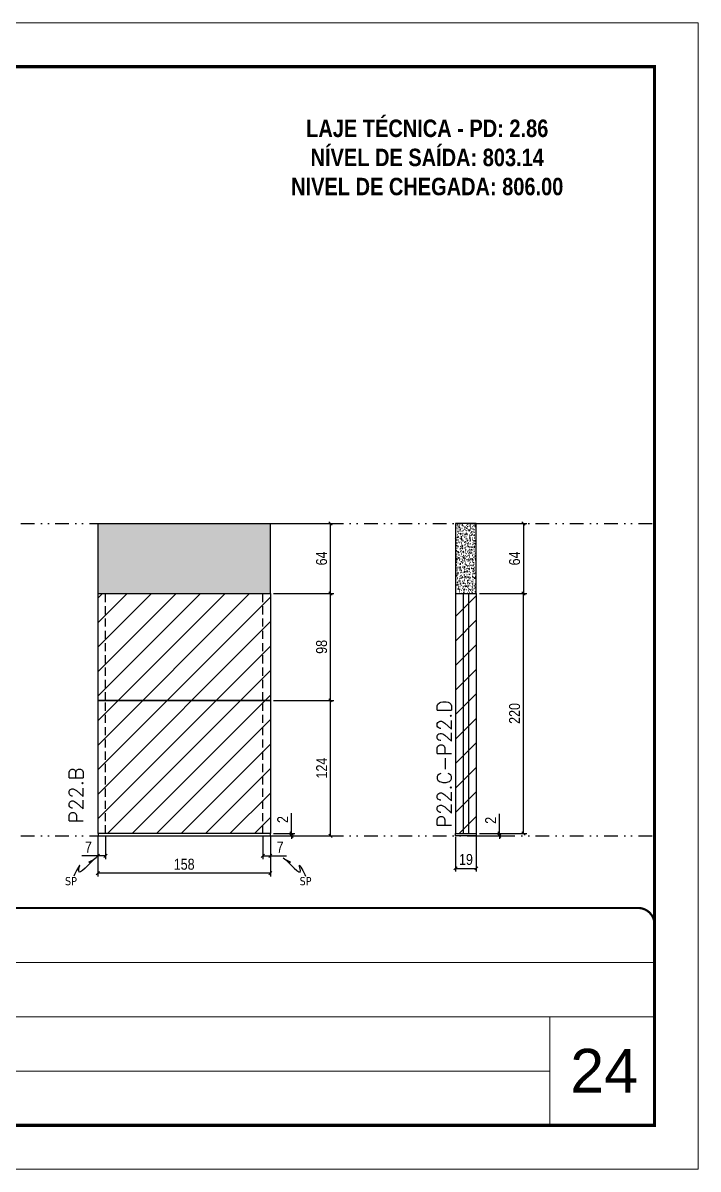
# Model space of a CAD drawing. Extents: x 808 to 7089, y -98 to 17032.
# Drawn here: x 6443 to 7062, y 10240 to 11290 of the extents above; entities that cross this region are included whole.
import ezdxf

# ---------------------------------------------------------------- set-up
doc = ezdxf.new("R2010")
doc.units = 0
for name, pattern in [('CONTINUO', [0]), ('DASHED', [0.75, 0.5, -0.25]), ('DIVIDE2', [0.625, 0.25, -0.125, 0, -0.125, 0, -0.125]), ('HIDDEN', [0.375, 0.25, -0.125])]:
    doc.linetypes.add(name, pattern=pattern)
for name, color, linetype, lineweight in [('CARIMBO', 255, 'Continuous', 9), ('Folhas', 255, 'Continuous', 9), ('REAPROVEITAMENTO', 251, 'Continuous', 9), ('SARRAFO DE PRESSAO', 251, 'DASHED', 9), ('Texto Seção', 7, 'Continuous', 15)]:
    doc.layers.add(name, color=color, linetype=linetype, lineweight=lineweight)
for name, color, linetype in [('COTA', 241, 'Continuous'), ('NOMENCLATURA', 7, 'Continuous'), ('Nível', 160, 'Continuous'), ('Painéis', 200, 'Continuous'), ('SARR_2.2x7', 40, 'Continuous'), ('Sarrafo de Pressão', 42, 'HIDDEN'), ('texto', 7, 'Continuous')]:
    doc.layers.add(name, color=color, linetype=linetype)
doc.styles.add('ARIAL', font='arial.ttf')
doc.styles.add('COTA TECNICA', font='techl___.ttf', dxfattribs={"height": 10})
doc.styles.add('COTA TECNICA-50', font='techl___.ttf', dxfattribs={"height": 10})
doc.styles.add('REGUA-120', font='ROMANS.shx', dxfattribs={"height": 15})
doc.styles.add('ROMANC', font='techb___.ttf', dxfattribs={"height": 2.5})
doc.styles.get("Standard").update_dxf_attribs({"font": 'arial.ttf'})
doc.dimstyles.new('COTA PAINEL-50', dxfattribs={"dimtxt": 10, "dimasz": 3, "dimexe": 3, "dimexo": 3, "dimgap": 3, "dimtad": 1, "dimdec": 1, "dimzin": 12, "dimdsep": 46, "dimtxsty": 'COTA TECNICA-50', "dimblk1": 'OBLIQUE', "dimblk2": 'OBLIQUE', "dimsah": 1, "dimcen": 0.9, "dimclrd": 4, "dimclre": 4, "dimclrt": 240, "dimadec": 1, "dimazin": 3, "dimtfac": 1, "dimtdec": 1, "dimtmove": 0, "dimatfit": 3, "dimfxl": 1, "dimtolj": 1, "dimtzin": 12, "dimarcsym": 0})
doc.dimstyles.new('PAINEL', dxfattribs={"dimtxt": 10, "dimasz": 3, "dimexe": 3, "dimexo": 3, "dimgap": 3, "dimtad": 1, "dimdec": 1, "dimzin": 12, "dimdsep": 46, "dimtxsty": 'COTA TECNICA', "dimblk1": 'OBLIQUE', "dimblk2": 'OBLIQUE', "dimsah": 1, "dimcen": 0.9, "dimclrd": 4, "dimclre": 4, "dimclrt": 240, "dimadec": 1, "dimazin": 3, "dimtfac": 1, "dimtdec": 1, "dimtmove": 0, "dimatfit": 3, "dimfxl": 1, "dimtolj": 1, "dimtzin": 12, "dimarcsym": 0})
doc.dimstyles.get("Standard").update_dxf_attribs({"dimtxt": 0.18, "dimasz": 0.18, "dimexe": 0.18, "dimexo": 0.0625, "dimgap": 0.09, "dimtad": 0, "dimtih": 1, "dimtoh": 1, "dimdec": 4, "dimzin": 0, "dimdsep": 46, "dimtxsty": 'Standard', "dimcen": 0.09, "dimadec": 0, "dimazin": 0, "dimtfac": 1, "dimtdec": 4, "dimtofl": 0, "dimtmove": 0, "dimatfit": 3, "dimfxl": 1, "dimtolj": 1, "dimtzin": 0, "dimarcsym": 0})

# ---------------------------------------------------------------- blocks, each defined once
blk = doc.blocks.new('9999999999')
at = {"color": 30, "linetype": 'CONTINUO'}
for p, q in [((98564.6, 34379.6), (99584, 34379.6)), ((98564.6, 34329.8), (99488, 34329.8)), ((99584, 34329.8), (99488, 34329.8)), ((99488, 34329.8), (99488, 34230.2)), ((98564.6, 34280), (99488, 34280))]:
    blk.add_line(p, q, dxfattribs=at)
at = {"color": 30, "linetype": 'CONTINUO', "const_width": 2}
blk.add_lwpolyline([(99584, 34230.2), (99584, 34414.4, 0.414214), (99569, 34429.4), (98229, 34429.4, 0.414214), (98214, 34414.4), (98214, 34245.2, 0.414214), (98229, 34230.2), (99584, 34230.2)], format="xyb", dxfattribs=at)
at = {"layer": 'Folhas'}
blk.add_lwpolyline([(98139, 34190.2), (99624, 34190.2), (99624, 35240.2), (98139, 35240.2)], close=True, dxfattribs=at)
at = {"layer": 'Folhas', "color": 30, "const_width": 3}
blk.add_lwpolyline([(98214, 34230.2), (99584, 34230.2), (99584, 35200.2), (98214, 35200.2)], close=True, dxfattribs=at)
blk = doc.blocks.new('_Oblique')
at = {"color": 0, "linetype": 'ByBlock', "lineweight": -2}
blk.add_line((-0.5, -0.5), (0.5, 0.5), dxfattribs=at)
blk = doc.blocks.new('*D765')
at = {"layer": 'COTA', "color": 4, "lineweight": -2, "transparency": 16777216}
for p, q in [((6511.6, 10544), (6511.6, 10507.7)), ((6669.6, 10544), (6669.6, 10507.7)), ((6669.6, 10510.7), (6511.6, 10510.7))]:
    blk.add_line(p, q, dxfattribs=at)
at = {"layer": 'Defpoints', "color": 0, "transparency": 16777216}
for p in [(6511.6, 10547), (6669.6, 10547), (6511.6, 10510.7)]:
    blk.add_point(p, dxfattribs=at)
at = {"layer": 'COTA', "color": 4, "lineweight": -2, "transparency": 16777216, "xscale": 3, "yscale": 3, "zscale": 3, "rotation": 180}
blk.add_blockref('_Oblique', (6511.6, 10510.7), dxfattribs=at)
at = {"layer": 'COTA', "color": 4, "lineweight": -2, "transparency": 16777216, "xscale": 3, "yscale": 3, "zscale": 3}
blk.add_blockref('_Oblique', (6669.6, 10510.7), dxfattribs=at)
at = {"layer": 'COTA', "color": 240, "transparency": 16777216, "insert": (6590.6, 10518.8), "char_height": 10, "attachment_point": 5, "style": 'COTA TECNICA'}
blk.add_mtext('\\A1;158', dxfattribs=at)
blk = doc.blocks.new('*D766')
at = {"layer": 'COTA', "color": 4, "lineweight": -2, "transparency": 16777216}
for p, q in [((6662.6, 10544), (6662.6, 10523.5)), ((6669.6, 10542), (6669.6, 10523.5)), ((6662.6, 10526.5), (6669.6, 10526.5)), ((6669.6, 10526.5), (6684.4, 10526.5))]:
    blk.add_line(p, q, dxfattribs=at)
at = {"layer": 'Defpoints', "color": 0, "transparency": 16777216}
for p in [(6662.6, 10547), (6669.6, 10545), (6669.6, 10526.5)]:
    blk.add_point(p, dxfattribs=at)
at = {"layer": 'COTA', "color": 4, "lineweight": -2, "transparency": 16777216, "xscale": 3, "yscale": 3, "zscale": 3, "rotation": 180}
blk.add_blockref('_Oblique', (6662.6, 10526.5), dxfattribs=at)
at = {"layer": 'COTA', "color": 4, "lineweight": -2, "transparency": 16777216, "xscale": 3, "yscale": 3, "zscale": 3}
blk.add_blockref('_Oblique', (6669.6, 10526.5), dxfattribs=at)
at = {"layer": 'COTA', "color": 240, "transparency": 16777216, "insert": (6678.5, 10534.6), "char_height": 10, "attachment_point": 5, "style": 'COTA TECNICA-50'}
blk.add_mtext('\\A1;7', dxfattribs=at)
blk = doc.blocks.new('*D767')
at = {"layer": 'COTA', "color": 4, "lineweight": -2, "transparency": 16777216}
for p, q in [((6511.6, 10542), (6511.6, 10523.5)), ((6518.6, 10544), (6518.6, 10523.5)), ((6511.6, 10526.5), (6496.9, 10526.5)), ((6518.6, 10526.5), (6511.6, 10526.5))]:
    blk.add_line(p, q, dxfattribs=at)
at = {"layer": 'Defpoints', "color": 0, "transparency": 16777216}
for p in [(6511.6, 10545), (6518.6, 10547), (6511.6, 10526.5)]:
    blk.add_point(p, dxfattribs=at)
at = {"layer": 'COTA', "color": 4, "lineweight": -2, "transparency": 16777216, "xscale": 3, "yscale": 3, "zscale": 3, "rotation": 180}
blk.add_blockref('_Oblique', (6511.6, 10526.5), dxfattribs=at)
at = {"layer": 'COTA', "color": 4, "lineweight": -2, "transparency": 16777216, "xscale": 3, "yscale": 3, "zscale": 3}
blk.add_blockref('_Oblique', (6518.6, 10526.5), dxfattribs=at)
at = {"layer": 'COTA', "color": 240, "transparency": 16777216, "insert": (6502.8, 10534.6), "char_height": 10, "attachment_point": 5, "style": 'COTA TECNICA-50'}
blk.add_mtext('\\A1;7', dxfattribs=at)
blk = doc.blocks.new('*D768')
at = {"layer": 'COTA', "color": 4, "linetype": 'ByBlock', "lineweight": -2, "transparency": 16777216}
for p, q in [((6672.6, 10669), (6727.7, 10669)), ((6724.7, 10545), (6724.7, 10669)), ((6672.6, 10545), (6727.7, 10545))]:
    blk.add_line(p, q, dxfattribs=at)
at = {"layer": 'Defpoints', "color": 0, "linetype": 'ByBlock', "transparency": 16777216}
for p in [(6669.6, 10669), (6724.7, 10669), (6669.6, 10545)]:
    blk.add_point(p, dxfattribs=at)
at = {"layer": 'COTA', "color": 4, "linetype": 'ByBlock', "lineweight": -2, "transparency": 16777216, "xscale": 3, "yscale": 3, "zscale": 3}
for p, rotation in [((6724.7, 10669), 90), ((6724.7, 10545), 270)]:
    blk.add_blockref('_Oblique', p, dxfattribs=dict(at, rotation=rotation))
at = {"layer": 'COTA', "color": 240, "linetype": 'ByBlock', "transparency": 16777216, "insert": (6716.6, 10607), "char_height": 10, "attachment_point": 5, "rotation": 90, "style": 'COTA TECNICA'}
blk.add_mtext('\\A1;124', dxfattribs=at)
blk = doc.blocks.new('*D769')
at = {"layer": 'COTA', "color": 4, "lineweight": -2, "transparency": 16777216}
for p, q in [((6688.9, 10547), (6688.9, 10565.8)), ((6672.6, 10547), (6691.9, 10547)), ((6672.6, 10545), (6691.9, 10545)), ((6688.9, 10545), (6688.9, 10547)), ((6688.9, 10545), (6688.9, 10542))]:
    blk.add_line(p, q, dxfattribs=at)
at = {"layer": 'Defpoints', "color": 0, "transparency": 16777216}
for p in [(6669.6, 10547), (6669.6, 10545), (6688.9, 10545)]:
    blk.add_point(p, dxfattribs=at)
at = {"layer": 'COTA', "color": 4, "lineweight": -2, "transparency": 16777216, "xscale": 3, "yscale": 3, "zscale": 3}
for p, rotation in [((6688.9, 10547), 270), ((6688.9, 10545), 90)]:
    blk.add_blockref('_Oblique', p, dxfattribs=dict(at, rotation=rotation))
at = {"layer": 'COTA', "color": 240, "transparency": 16777216, "insert": (6680.9, 10559.8), "char_height": 10, "attachment_point": 5, "rotation": 90, "style": 'COTA TECNICA-50'}
blk.add_mtext('\\A1;2', dxfattribs=at)
blk = doc.blocks.new('*D770')
at = {"layer": 'COTA', "color": 4, "linetype": 'ByBlock', "lineweight": -2, "transparency": 16777216}
for p, q in [((6672.6, 10669), (6727.7, 10669)), ((6724.7, 10545), (6724.7, 10669)), ((6672.6, 10545), (6727.7, 10545))]:
    blk.add_line(p, q, dxfattribs=at)
at = {"layer": 'Defpoints', "color": 0, "linetype": 'ByBlock', "transparency": 16777216}
for p in [(6669.6, 10669), (6724.7, 10669), (6669.6, 10545)]:
    blk.add_point(p, dxfattribs=at)
at = {"layer": 'COTA', "color": 4, "linetype": 'ByBlock', "lineweight": -2, "transparency": 16777216, "xscale": 3, "yscale": 3, "zscale": 3}
for p, rotation in [((6724.7, 10669), 90), ((6724.7, 10545), 270)]:
    blk.add_blockref('_Oblique', p, dxfattribs=dict(at, rotation=rotation))
at = {"layer": 'COTA', "color": 240, "linetype": 'ByBlock', "transparency": 16777216, "insert": (6716.6, 10607), "char_height": 10, "attachment_point": 5, "rotation": 90, "style": 'COTA TECNICA'}
blk.add_mtext('\\A1;124', dxfattribs=at)
blk = doc.blocks.new('*D771')
at = {"layer": 'COTA', "color": 4, "lineweight": -2, "transparency": 16777216}
for p, q in [((6672.6, 10767), (6727.7, 10767)), ((6724.7, 10669), (6724.7, 10767)), ((6672.6, 10669), (6727.7, 10669))]:
    blk.add_line(p, q, dxfattribs=at)
at = {"layer": 'Defpoints', "color": 0, "transparency": 16777216}
for p in [(6669.6, 10767), (6724.7, 10767), (6669.6, 10669)]:
    blk.add_point(p, dxfattribs=at)
at = {"layer": 'COTA', "color": 4, "lineweight": -2, "transparency": 16777216, "xscale": 3, "yscale": 3, "zscale": 3}
for p, rotation in [((6724.7, 10767), 90), ((6724.7, 10669), 270)]:
    blk.add_blockref('_Oblique', p, dxfattribs=dict(at, rotation=rotation))
at = {"layer": 'COTA', "color": 240, "transparency": 16777216, "insert": (6716.6, 10718), "char_height": 10, "attachment_point": 5, "rotation": 90, "style": 'COTA TECNICA-50'}
blk.add_mtext('\\A1;98', dxfattribs=at)
blk = doc.blocks.new('*D772')
at = {"layer": 'COTA', "color": 4, "lineweight": -2, "transparency": 16777216}
for p, q in [((6638.6, 10831), (6727.7, 10831)), ((6724.7, 10767), (6724.7, 10831)), ((6672.6, 10767), (6727.7, 10767))]:
    blk.add_line(p, q, dxfattribs=at)
at = {"layer": 'Defpoints', "color": 0, "transparency": 16777216}
for p in [(6635.6, 10831), (6724.7, 10831), (6669.6, 10767)]:
    blk.add_point(p, dxfattribs=at)
at = {"layer": 'COTA', "color": 4, "lineweight": -2, "transparency": 16777216, "xscale": 3, "yscale": 3, "zscale": 3}
for p, rotation in [((6724.7, 10831), 90), ((6724.7, 10767), 270)]:
    blk.add_blockref('_Oblique', p, dxfattribs=dict(at, rotation=rotation))
at = {"layer": 'COTA', "color": 240, "transparency": 16777216, "insert": (6716.6, 10799), "char_height": 10, "attachment_point": 5, "rotation": 90, "style": 'COTA TECNICA-50'}
blk.add_mtext('\\A1;64', dxfattribs=at)
blk = doc.blocks.new('*D773')
at = {"layer": 'COTA', "color": 4, "lineweight": -2, "transparency": 16777216}
for p, q in [((6839.4, 10544), (6839.4, 10512.1)), ((6858.4, 10544), (6858.4, 10512.1)), ((6839.4, 10515.1), (6858.4, 10515.1))]:
    blk.add_line(p, q, dxfattribs=at)
at = {"layer": 'Defpoints', "color": 0, "transparency": 16777216}
for p in [(6839.4, 10547), (6858.4, 10547), (6858.4, 10515.1)]:
    blk.add_point(p, dxfattribs=at)
at = {"layer": 'COTA', "color": 4, "lineweight": -2, "transparency": 16777216, "xscale": 3, "yscale": 3, "zscale": 3, "rotation": 180}
blk.add_blockref('_Oblique', (6839.4, 10515.1), dxfattribs=at)
at = {"layer": 'COTA', "color": 4, "lineweight": -2, "transparency": 16777216, "xscale": 3, "yscale": 3, "zscale": 3}
blk.add_blockref('_Oblique', (6858.4, 10515.1), dxfattribs=at)
at = {"layer": 'COTA', "color": 240, "transparency": 16777216, "insert": (6848.9, 10523.2), "char_height": 10, "attachment_point": 5, "style": 'COTA TECNICA'}
blk.add_mtext('\\A1;19', dxfattribs=at)
blk = doc.blocks.new('*D774')
at = {"layer": 'COTA', "color": 4, "lineweight": -2, "transparency": 16777216}
for p, q in [((6879.5, 10547), (6879.5, 10565.1)), ((6861.4, 10547), (6882.5, 10547)), ((6861.4, 10545), (6882.5, 10545)), ((6879.5, 10545), (6879.5, 10547)), ((6879.5, 10545), (6879.5, 10542))]:
    blk.add_line(p, q, dxfattribs=at)
at = {"layer": 'Defpoints', "color": 0, "transparency": 16777216}
for p in [(6858.4, 10547), (6858.4, 10545), (6879.5, 10547)]:
    blk.add_point(p, dxfattribs=at)
at = {"layer": 'COTA', "color": 4, "lineweight": -2, "transparency": 16777216, "xscale": 3, "yscale": 3, "zscale": 3}
for p, rotation in [((6879.5, 10547), 270), ((6879.5, 10545), 90)]:
    blk.add_blockref('_Oblique', p, dxfattribs=dict(at, rotation=rotation))
at = {"layer": 'COTA', "color": 240, "transparency": 16777216, "insert": (6871.5, 10559.1), "char_height": 10, "attachment_point": 5, "rotation": 90, "style": 'COTA TECNICA-50'}
blk.add_mtext('\\A1;2', dxfattribs=at)
blk = doc.blocks.new('*D790')
at = {"layer": 'COTA', "color": 4, "linetype": 'ByBlock', "lineweight": -2, "transparency": 16777216}
for p, q in [((6861.4, 10831), (6904.6, 10831)), ((6901.6, 10831), (6901.6, 10767)), ((6861.4, 10767), (6904.6, 10767))]:
    blk.add_line(p, q, dxfattribs=at)
at = {"layer": 'Defpoints', "color": 0, "linetype": 'ByBlock', "transparency": 16777216}
for p in [(6858.4, 10831), (6858.4, 10767), (6901.6, 10767)]:
    blk.add_point(p, dxfattribs=at)
at = {"layer": 'COTA', "color": 4, "linetype": 'ByBlock', "lineweight": -2, "transparency": 16777216, "xscale": 3, "yscale": 3, "zscale": 3}
for p, rotation in [((6901.6, 10831), 90), ((6901.6, 10767), 270)]:
    blk.add_blockref('_Oblique', p, dxfattribs=dict(at, rotation=rotation))
at = {"layer": 'COTA', "color": 240, "linetype": 'ByBlock', "transparency": 16777216, "insert": (6893.5, 10799), "char_height": 10, "attachment_point": 5, "rotation": 90, "style": 'COTA TECNICA'}
blk.add_mtext('\\A1;64', dxfattribs=at)
blk = doc.blocks.new('*D791')
at = {"layer": 'COTA', "color": 4, "lineweight": -2, "transparency": 16777216}
for p, q in [((6861.4, 10767), (6904.6, 10767)), ((6901.6, 10547), (6901.6, 10767)), ((6861.4, 10547), (6904.6, 10547))]:
    blk.add_line(p, q, dxfattribs=at)
at = {"layer": 'Defpoints', "color": 0, "transparency": 16777216}
for p in [(6858.4, 10767), (6901.6, 10767), (6858.4, 10547)]:
    blk.add_point(p, dxfattribs=at)
at = {"layer": 'COTA', "color": 4, "lineweight": -2, "transparency": 16777216, "xscale": 3, "yscale": 3, "zscale": 3}
for p, rotation in [((6901.6, 10767), 90), ((6901.6, 10547), 270)]:
    blk.add_blockref('_Oblique', p, dxfattribs=dict(at, rotation=rotation))
at = {"layer": 'COTA', "color": 240, "transparency": 16777216, "insert": (6893.5, 10657), "char_height": 10, "attachment_point": 5, "rotation": 90, "style": 'COTA TECNICA-50'}
blk.add_mtext('\\A1;220', dxfattribs=at)

msp = doc.modelspace()

# ---------------------------------------------------------------- hatches: boundary and pattern name
at = {"layer": 'COTA', "linetype": 'ByBlock'}
h = msp.add_hatch(dxfattribs=at)
h.set_pattern_fill('AR-CONC', color=256, scale=0.03)
h.set_pattern_definition([(50, (-1867.458, 6719.023), (5.46554, -0.4781726), [0.5715, -6.2865]), (355, (-1867.458, 6719.023), (-1.0573026, 5.7317054), [0.4572, -5.0292175]), (100.451445, (-1867.0027, 6718.983), (4.4082374, 5.2535326), [0.4857003, -5.3427073]), (46.1842, (-1867.458, 6720.547), (8.132371, -1.26127), [0.85725, -9.42975]), (96.63556, (-1866.7804, 6720.442), (7.122124, 7.422784), [0.728551, -8.014068]), (351.18415, (-1867.458, 6720.547), (7.122124, 7.422784), [0.685799, -7.543792]), (21, (-1866.696, 6720.166), (4.5484317, -3.067956), [0.5715, -6.2865]), (326, (-1866.696, 6720.166), (1.854061, 5.525639), [0.4572, -5.0292]), (71.451445, (-1866.317, 6719.9104), (6.4024926, 2.457683), [0.4857003, -5.342698]), (37.5, (-1867.4581, 6719.023), (0.0926581, 2.53665117), [0, -4.96824, 0, -5.1054, 0, -5.04825]), (7.5, (-1867.458, 6719.023), (2.0045899, 3.00541724), [0, -2.91084, 0, -4.85394, 0, -1.92405]), (327.5, (-1869.1574, 6719.023), (4.06771786, -0.1718623), [0, -1.905, 0, -5.9436, 0, -7.8867]), (317.5, (-1869.9194, 6719.023), (4.4438754, 0.7627947), [0, -2.4765, 0, -3.94716, 0, -5.6007])])
h.paths.add_polyline_path([(6511.63, 10831.02), (6511.63, 10767.02), (6669.63, 10767.02), (6669.63, 10831.02)])
h = msp.add_hatch(dxfattribs=at)
h.set_pattern_fill('AR-CONC', color=256, scale=0.03)
h.set_pattern_definition([(50, (-2249.7666, 6683.047), (5.46554, -0.4781726), [0.5715, -6.2865]), (355, (-2249.7666, 6683.047), (-1.0573026, 5.7317054), [0.4572, -5.0292175]), (100.451445, (-2249.311, 6683.007), (4.4082374, 5.2535326), [0.4857003, -5.3427073]), (46.1842, (-2249.7666, 6684.571), (8.132371, -1.26127), [0.85725, -9.42975]), (96.63556, (-2249.089, 6684.466), (7.122124, 7.422784), [0.728551, -8.014068]), (351.18415, (-2249.767, 6684.571), (7.122124, 7.422784), [0.685799, -7.543792]), (21, (-2249.0046, 6684.19), (4.5484317, -3.067956), [0.5715, -6.2865]), (326, (-2249.0046, 6684.19), (1.854061, 5.525639), [0.4572, -5.0292]), (71.451445, (-2248.6256, 6683.9343), (6.4024926, 2.457683), [0.4857003, -5.342698]), (37.5, (-2249.7666, 6683.047), (0.0926581, 2.53665117), [0, -4.96824, 0, -5.1054, 0, -5.04825]), (7.5, (-2249.7666, 6683.047), (2.0045899, 3.00541724), [0, -2.91084, 0, -4.85394, 0, -1.92405]), (327.5, (-2251.466, 6683.047), (4.06771786, -0.1718623), [0, -1.905, 0, -5.9436, 0, -7.8867]), (317.5, (-2252.228, 6683.047), (4.4438754, 0.7627947), [0, -2.4765, 0, -3.94716, 0, -5.6007])])
h.paths.add_polyline_path([(6858.36, 10831.04), (6839.36, 10831.04), (6839.36, 10767.02), (6858.36, 10767.02)])
at = {"layer": 'REAPROVEITAMENTO', "linetype": 'ByBlock'}
h = msp.add_hatch(dxfattribs=at)
h.set_pattern_fill('ANSI31', color=256, scale=5, style=2)
h.set_pattern_definition([(45, (2921.454, 1492.612), (-11.22532, 11.22532), [])])
h.paths.add_polyline_path([(6669.63, 10767.02), (6511.63, 10767.02), (6511.63, 10547.02), (6669.63, 10547.02)])
at = {"layer": 'REAPROVEITAMENTO'}
h = msp.add_hatch(dxfattribs=at)
h.set_pattern_fill('ANSI31', color=256, scale=5)
h.paths.add_polyline_path([(6858.36, 10767.02), (6839.36, 10767.02), (6839.36, 10547.02), (6858.36, 10547.02)])

# ---------------------------------------------------------------- linework, layer by layer
at = {"layer": 'COTA', "linetype": 'ByBlock'}
for p, q in [((6511.63, 10831.02), (6511.63, 10831.02)), ((6511.63, 10767.02), (6511.63, 10831.02)), ((6511.63, 10831.02), (6669.63, 10831.02)), ((6669.63, 10767.02), (6669.63, 10831.02))]:
    msp.add_line(p, q, dxfattribs=at)
msp.add_lwpolyline([(6839.36, 10767.02), (6858.36, 10767.02), (6858.36, 10831.04), (6839.36, 10831.04)], close=True, dxfattribs=at)
at = {"layer": 'Nível', "color": 4, "linetype": 'DIVIDE2', "ltscale": 50}
for p, q in [((6000.71, 10831.02), (7021.67, 10831.02)), ((6000.71, 10545.02), (7021.67, 10545.02))]:
    msp.add_line(p, q, dxfattribs=at)
at = {"layer": 'Painéis'}
for p, q in [((6839.36, 10767.02), (6839.36, 10547.02)), ((6839.36, 10767.02), (6858.36, 10767.02)), ((6858.36, 10767.02), (6858.36, 10547.02)), ((6839.36, 10547.02), (6858.36, 10547.02)), ((6839.36, 10547.02), (6858.36, 10547.02)), ((6839.36, 10545.02), (6839.36, 10547.02)), ((6858.36, 10545.02), (6839.36, 10545.02)), ((6858.36, 10547.02), (6858.36, 10545.02))]:
    msp.add_line(p, q, dxfattribs=at)
for points in [[(6511.63, 10767.02), (6669.63, 10767.02), (6669.63, 10669.02), (6511.63, 10669.02)], [(6511.63, 10669.02), (6669.63, 10669.02), (6669.63, 10547.02), (6511.63, 10547.02)], [(6511.63, 10545.02), (6669.63, 10545.02), (6669.63, 10547.02), (6511.63, 10547.02)]]:
    msp.add_lwpolyline(points, close=True, dxfattribs=at)
at = {"layer": 'SARR_2.2x7'}
for p, q in [((6846.36, 10767.02), (6846.36, 10547.02)), ((6851.36, 10767.02), (6851.36, 10547.02))]:
    msp.add_line(p, q, dxfattribs=at)
at = {"layer": 'Sarrafo de Pressão', "ltscale": 30}
for p, q in [((6518.63, 10669.02), (6518.63, 10767.02)), ((6662.63, 10669.02), (6662.63, 10767.02)), ((6518.63, 10547.02), (6518.63, 10669.02)), ((6662.63, 10547.02), (6662.63, 10669.02))]:
    msp.add_line(p, q, dxfattribs=at)

# ---------------------------------------------------------------- block references
at = {"layer": 'SARRAFO DE PRESSAO', "color": 6, "linetype": 'ByBlock'}
msp.add_blockref('9999999999', (-92562.31, -23950.6), dxfattribs=at)

# ---------------------------------------------------------------- texts
at = {"layer": 'CARIMBO', "style": 'ARIAL'}
msp.add_text('24', height=40, dxfattribs=at).set_placement((6944.53, 10309.75))
at = {"layer": 'NOMENCLATURA', "color": 2, "insert": (6813.41, 11227.74), "char_height": 16, "attachment_point": 2, "style": 'ROMANC'}
msp.add_mtext_dynamic_manual_height_columns('\\PLAJE TÉCNICA - PD: 2.86\\PNÍVEL DE SAÍDA: 803.14\\PNIVEL DE CHEGADA: 806.00', width=328.3607, gutter_width=1, heights=[0], dxfattribs=at)
at = {"layer": 'texto', "color": 0, "char_height": 7.5, "attachment_point": 5}
for insert in [(6486.85, 10503.34), (6701.88, 10503.34)]:
    msp.add_mtext('{\\fTahoma|b0|i0|c0|p34;\\C4;SP}', dxfattribs=dict(at, insert=insert))
at = {"layer": 'Texto Seção', "char_height": 13, "width": 285.3299, "attachment_point": 7, "rotation": 90, "style": 'REGUA-120'}
for s, insert in [('P22.C-P22.D', (6835.65, 10552.43)), ('P22.B', (6498.16, 10556.27))]:
    msp.add_mtext(s, dxfattribs=dict(at, insert=insert))

# ---------------------------------------------------------------- dimensions: what is measured, and where the dimension line sits
at = {"layer": 'COTA'}
for base, p1, p2, angle, picture, middle in [((6724.71, 10831.02), (6669.63, 10767.02), (6635.63, 10831.02), 90, '*D772', (6716.61, 10799.02)), ((6724.71, 10767.02), (6669.63, 10669.02), (6669.63, 10767.02), 90, '*D771', (6716.61, 10718.02)), ((6901.57, 10767.02), (6858.36, 10547.02), (6858.36, 10767.02), 90, '*D791', (6893.47, 10657.02)), ((6511.63, 10526.5), (6518.63, 10547.02), (6511.63, 10545.02), 180, '*D767', (6502.76, 10534.58))]:
    dim = msp.add_linear_dim(base=base, p1=p1, p2=p2, angle=angle, dimstyle='COTA PAINEL-50', dxfattribs=at)
    dim.commit()
    dim.dimension.update_dxf_attribs({"geometry": picture, "text_midpoint": middle})
at = {"layer": 'COTA', "linetype": 'ByBlock'}
dim = msp.add_linear_dim(base=(6901.57, 10767.02), p1=(6858.36, 10831.04), p2=(6858.36, 10767.02), angle=90, dimstyle='PAINEL', dxfattribs=at)
dim.commit()
dim.dimension.update_dxf_attribs({"geometry": '*D790', "text_midpoint": (6893.47, 10799.03)})
for picture in ['*D768', '*D770']:
    dim = msp.add_aligned_dim(p1=(6669.63, 10545.02), p2=(6669.63, 10669.02), distance=-55.08, dimstyle='PAINEL', dxfattribs=at)
    dim.commit()
    dim.dimension.update_dxf_attribs({"geometry": picture, "text_midpoint": (6716.64, 10607.02)})
at = {"layer": 'COTA'}
for base, p1, p2, picture, middle in [((6688.89, 10545.02), (6669.63, 10547.02), (6669.63, 10545.02), '*D769', (6688.89, 10559.76)), ((6879.55, 10547.02), (6858.36, 10545.02), (6858.36, 10547.02), '*D774', (6879.55, 10559.07))]:
    dim = msp.add_linear_dim(base=base, p1=p1, p2=p2, angle=90, dimstyle='COTA PAINEL-50', dxfattribs=at)
    dim.commit()
    dim.dimension.update_dxf_attribs({"geometry": picture, "text_midpoint": middle, "dimtype": 160})
dim = msp.add_linear_dim(base=(6511.63, 10510.65), p1=(6669.63, 10547.02), p2=(6511.63, 10547.02), angle=180, dimstyle='PAINEL', override={"dimarcsym": 2}, dxfattribs=at)
dim.commit()
dim.dimension.update_dxf_attribs({"geometry": '*D765', "text_midpoint": (6590.63, 10518.79)})
dim = msp.add_linear_dim(base=(6669.63, 10526.5), p1=(6662.63, 10547.02), p2=(6669.63, 10545.02), dimstyle='COTA PAINEL-50', dxfattribs=at)
dim.commit()
dim.dimension.update_dxf_attribs({"geometry": '*D766', "text_midpoint": (6678.49, 10534.58)})
dim = msp.add_linear_dim(base=(6858.36, 10515.12), p1=(6839.36, 10547.02), p2=(6858.36, 10547.02), dimstyle='PAINEL', override={"dimarcsym": 2}, dxfattribs=at)
dim.commit()
dim.dimension.update_dxf_attribs({"geometry": '*D773', "text_midpoint": (6848.86, 10523.21)})

# ---------------------------------------------------------------- leaders
at = {"layer": 'COTA', "path_type": 1}
for points in [[(6509.8, 10524.83), (6494.02, 10513), (6494.94, 10517.81), (6489.39, 10508.03)], [(6681.46, 10524.83), (6697.24, 10513), (6696.32, 10517.81), (6701.87, 10508.03)]]:
    msp.add_leader(points, dimstyle='Standard', override={"dimasz": 8}, dxfattribs=at)

doc.saveas('drawing.dxf')
